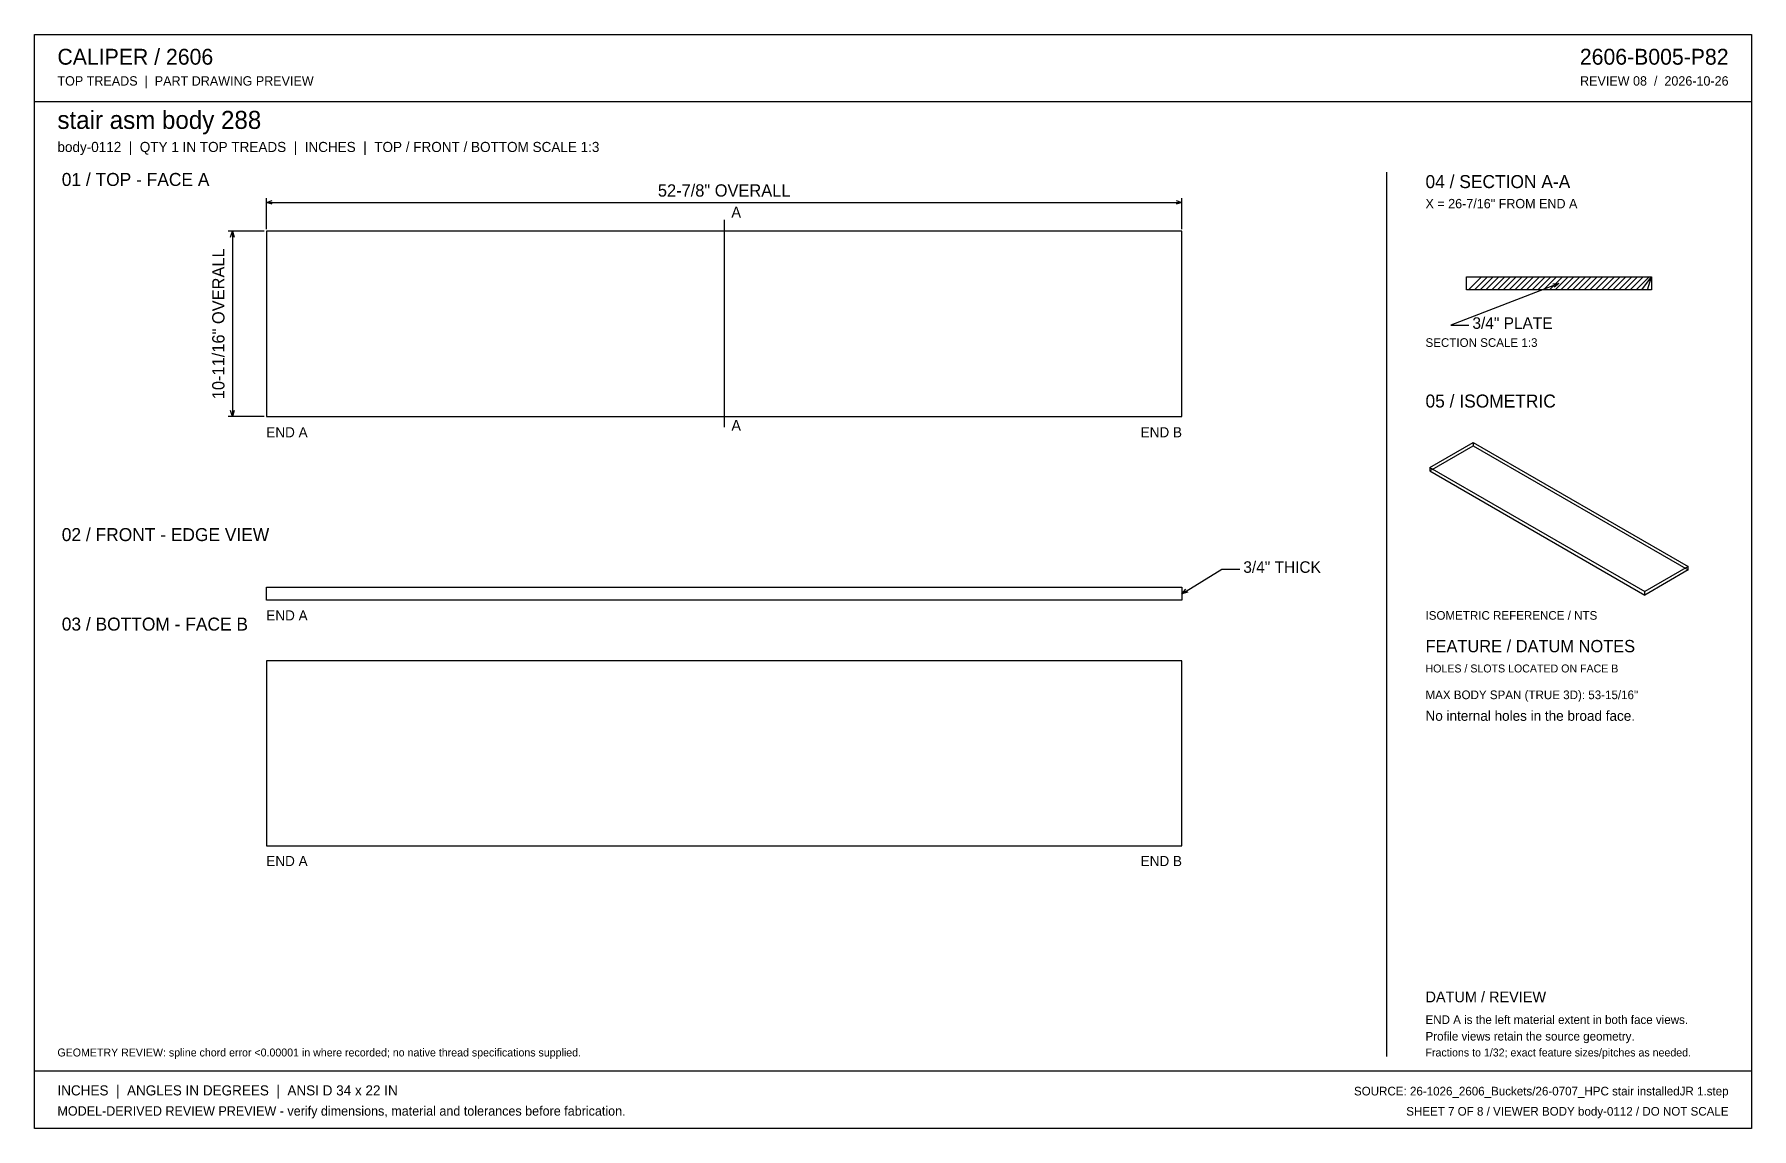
# Model space of a CAD drawing. Header units: inches. Extents: x 1.4 to 100.6, y 1.4 to 64.6.
import ezdxf
from ezdxf.enums import TextEntityAlignment as Align

# ---------------------------------------------------------------- set-up
doc = ezdxf.new("R2010")
doc.units = ezdxf.units.IN
doc.header["$MEASUREMENT"] = 0

msp = doc.modelspace()

# ---------------------------------------------------------------- linework, layer by layer
at = {"layer": 'ANNOTATION'}
for p, q in [((14.813, 53.344), (14.813, 55.135)), ((14.813, 54.885), (15.146, 54.99)), ((14.813, 54.885), (67.688, 54.885)), ((15.146, 54.781), (14.813, 54.885)), ((67.354, 54.99), (67.688, 54.885)), ((67.688, 54.885), (67.354, 54.781)), ((67.688, 53.344), (67.688, 55.135)), ((41.25, 53.885), (41.25, 41.906)), ((14.688, 53.219), (12.604, 53.219)), ((12.75, 52.885), (12.854, 53.219)), ((12.854, 53.219), (12.854, 42.531)), ((12.854, 53.219), (12.958, 52.885)), ((89.458, 50.208), (83.208, 47.792)), ((89.11, 50.185), (89.458, 50.208)), ((89.458, 50.208), (89.185, 49.991)), ((83.208, 47.792), (84.25, 47.792)), ((12.854, 42.531), (12.75, 42.865)), ((12.958, 42.865), (12.854, 42.531)), ((14.688, 42.531), (12.604, 42.531)), ((67.688, 32.292), (69.979, 33.708)), ((69.979, 33.708), (71.021, 33.708)), ((67.688, 32.292), (67.916, 32.556)), ((68.026, 32.378), (67.688, 32.292))]:
    msp.add_line(p, q, dxfattribs=at)
at = {"layer": 'OUTLINE'}
for p, q in [((1.417, 64.583), (100.583, 64.583)), ((1.417, 1.417), (1.417, 64.583)), ((100.583, 64.583), (100.583, 1.417)), ((1.417, 60.708), (100.583, 60.708)), ((79.5, 56.625), (79.5, 5.583)), ((67.688, 53.219), (14.813, 53.219)), ((14.813, 53.219), (14.813, 42.531)), ((67.688, 42.531), (67.688, 53.219)), ((84.115, 50.583), (94.802, 50.583)), ((84.115, 49.833), (84.115, 50.583)), ((84.24, 49.833), (84.99, 50.583)), ((84.573, 49.833), (85.323, 50.583)), ((84.906, 49.833), (85.656, 50.583)), ((85.24, 49.833), (85.99, 50.583)), ((85.573, 49.833), (86.323, 50.583)), ((85.906, 49.833), (86.656, 50.583)), ((86.24, 49.833), (86.99, 50.583)), ((86.573, 49.833), (87.323, 50.583)), ((86.906, 49.833), (87.656, 50.583)), ((87.24, 49.833), (87.99, 50.583)), ((87.573, 49.833), (88.323, 50.583)), ((87.906, 49.833), (88.656, 50.583)), ((88.24, 49.833), (88.99, 50.583)), ((88.573, 49.833), (89.323, 50.583)), ((88.906, 49.833), (89.656, 50.583)), ((89.24, 49.833), (89.99, 50.583)), ((89.573, 49.833), (90.323, 50.583)), ((89.906, 49.833), (90.656, 50.583)), ((90.24, 49.833), (90.99, 50.583)), ((90.573, 49.833), (91.323, 50.583)), ((90.906, 49.833), (91.656, 50.583)), ((91.24, 49.833), (91.99, 50.583)), ((91.573, 49.833), (92.323, 50.583)), ((91.906, 49.833), (92.656, 50.583)), ((92.24, 49.833), (92.99, 50.583)), ((92.573, 49.833), (93.323, 50.583)), ((92.906, 49.833), (93.656, 50.583)), ((93.24, 49.833), (93.99, 50.583)), ((93.573, 49.833), (94.323, 50.583)), ((93.906, 49.833), (94.656, 50.583)), ((94.24, 49.833), (94.802, 50.583)), ((94.573, 49.833), (94.802, 50.583)), ((94.802, 50.583), (94.802, 49.833)), ((94.802, 49.833), (84.115, 49.833)), ((14.813, 42.531), (67.688, 42.531)), ((82, 39.585), (84.508, 41.033)), ((82, 39.381), (84.508, 40.83)), ((84.508, 41.033), (96.917, 33.869)), ((84.508, 41.033), (84.508, 40.83)), ((84.508, 40.83), (96.917, 33.665)), ((82, 39.585), (94.409, 32.42)), ((82, 39.585), (82, 39.381)), ((82, 39.381), (94.409, 32.217)), ((96.917, 33.869), (94.409, 32.42)), ((96.917, 33.665), (96.917, 33.869)), ((96.917, 33.665), (94.409, 32.217)), ((14.813, 32.667), (67.688, 32.667)), ((14.813, 31.917), (14.813, 32.667)), ((67.688, 31.917), (14.813, 31.917)), ((67.688, 32.667), (67.688, 31.917)), ((94.409, 32.217), (94.409, 32.42)), ((14.813, 28.427), (14.813, 17.74)), ((67.688, 28.427), (14.813, 28.427)), ((67.688, 17.74), (67.688, 28.427)), ((14.813, 17.74), (67.688, 17.74)), ((1.417, 4.75), (100.583, 4.75)), ((100.583, 1.417), (1.417, 1.417))]:
    msp.add_line(p, q, dxfattribs=at)

# ---------------------------------------------------------------- texts
at = {"layer": 'ANNOTATION'}
for s, height, p in [('CALIPER / 2606', 0.91667, (2.75, 62.833)), ('TOP TREADS  |  PART DRAWING PREVIEW', 0.54167, (2.75, 61.625)), ('stair asm body 288', 1.04167, (2.75, 59.125)), ('body-0112  |  QTY 1 IN TOP TREADS  |  INCHES  |  TOP / FRONT / BOTTOM SCALE 1:3', 0.58333, (2.75, 57.792)), ('01 / TOP - FACE A', 0.75, (3, 55.833)), ('04 / SECTION A-A', 0.75, (81.75, 55.708)), ('A', 0.625, (41.667, 54.01)), ('X = 26-7/16" FROM END A', 0.54167, (81.75, 54.542)), ('3/4" PLATE', 0.6667, (84.458, 47.583)), ('SECTION SCALE 1:3', 0.5, (81.75, 46.542)), ('05 / ISOMETRIC', 0.75, (81.75, 43.042)), ('END A', 0.5833, (14.813, 41.323)), ('A', 0.625, (41.667, 41.698)), ('02 / FRONT - EDGE VIEW', 0.75, (3, 35.333)), ('3/4" THICK', 0.6667, (71.229, 33.5)), ('03 / BOTTOM - FACE B', 0.75, (3, 30.167)), ('END A', 0.5833, (14.813, 30.75)), ('ISOMETRIC REFERENCE / NTS', 0.5, (81.75, 30.792)), ('FEATURE / DATUM NOTES', 0.70833, (81.75, 28.917)), ('HOLES / SLOTS LOCATED ON FACE B', 0.45833, (81.75, 27.75)), ('MAX BODY SPAN (TRUE 3D): 53-15/16"', 0.5, (81.75, 26.208)), ('No internal holes in the broad face.', 0.58333, (81.75, 24.958)), ('END A', 0.5833, (14.813, 16.573)), ('DATUM / REVIEW', 0.625, (81.75, 8.708)), ('END A is the left material extent in both face views.', 0.5, (81.75, 7.458)), ('Profile views retain the source geometry.', 0.5, (81.75, 6.5)), ('GEOMETRY REVIEW: spline chord error <0.00001 in where recorded; no native thread specifications supplied.', 0.458333, (2.75, 5.583)), ('Fractions to 1/32; exact feature sizes/pitches as needed.', 0.45833, (81.75, 5.583)), ('INCHES  |  ANGLES IN DEGREES  |  ANSI D 34 x 22 IN', 0.58333, (2.75, 3.333)), ('MODEL-DERIVED REVIEW PREVIEW - verify dimensions, material and tolerances before fabrication.', 0.54167, (2.75, 2.167))]:
    msp.add_text(s, height=height, dxfattribs=at).set_placement(p)
for s, height, p in [('2606-B005-P82', 0.91667, (99.25, 62.833)), ('REVIEW 08  /  2026-10-26', 0.54167, (99.25, 61.625)), ('END B', 0.5833, (67.688, 41.323)), ('END B', 0.5833, (67.688, 16.573)), ('SOURCE: 26-1026_2606_Buckets/26-0707_HPC stair installedJR 1.step', 0.5, (99.25, 3.333)), ('SHEET 7 OF 8 / VIEWER BODY body-0112 / DO NOT SCALE', 0.5, (99.25, 2.167))]:
    msp.add_text(s, height=height, dxfattribs=at).set_placement(p, align=Align.RIGHT)
msp.add_text('52-7/8" OVERALL', height=0.70833, dxfattribs=at).set_placement((41.25, 55.219), align=Align.CENTER)
msp.add_text('10-11/16" OVERALL', height=0.70833, rotation=90, dxfattribs=at).set_placement((12.396, 47.875), align=Align.CENTER)

doc.saveas('drawing.dxf')
